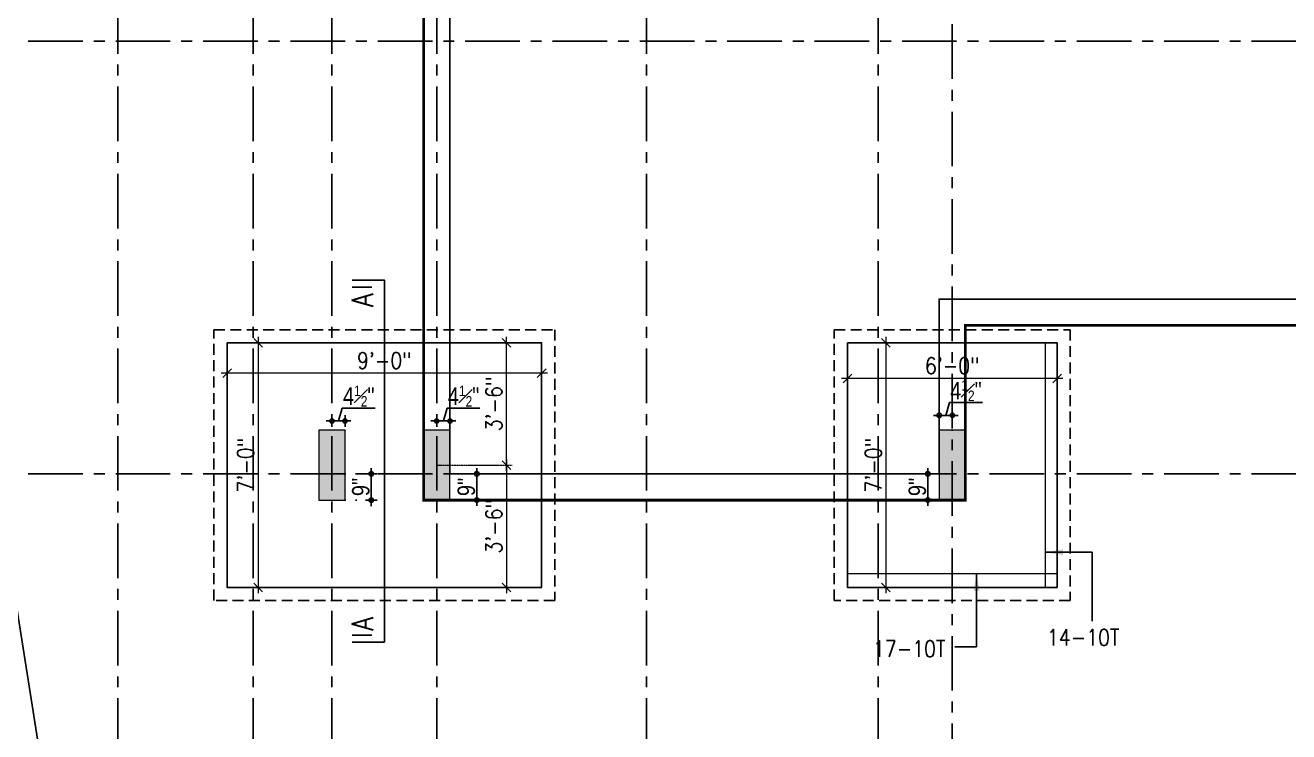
# Model space of a CAD drawing. Header units: inches. Extents: x 1259 to 4988, y 1085 to 3652.
# Drawn here: x 1844.6 to 2278.5, y 2132.8 to 2375.3 of the extents above; entities that cross this region are included whole.
import ezdxf
from ezdxf.enums import TextEntityAlignment as Align

# ---------------------------------------------------------------- set-up
doc = ezdxf.new("R2010")
doc.units = ezdxf.units.IN
doc.header["$LTSCALE"] = 15
doc.header["$MEASUREMENT"] = 0
doc.header["$PDMODE"] = 2
for name, pattern in [('CENTER', [2, 1.25, -0.25, 0.25, -0.25]), ('DOT', [0.25, 0, -0.25]), ('DOT2', [0.125, 0, -0.125]), ('HIDDEN', [0.375, 0.25, -0.125])]:
    doc.linetypes.add(name, pattern=pattern)
for name, color, linetype in [('_COL. HATCH_140', 252, 'Continuous'), ('CENTER', 30, 'CENTER'), ('DIMENSION', 160, 'Continuous'), ('FOT_LN', 242, 'Continuous'), ('SEC_LN', 154, 'Continuous'), ('Wall', 7, 'Continuous')]:
    doc.layers.add(name, color=color, linetype=linetype)
for name, color, linetype, lineweight in [('COL', 7, 'Continuous', 30), ('F DIM', 251, 'Continuous', 18), ('F STEEL', 2, 'Continuous', 20), ('F STEEL 1TEXT', 7, 'Continuous', 15), ('PCC_LN', 1, 'HIDDEN', 25)]:
    doc.layers.add(name, color=color, linetype=linetype, lineweight=lineweight)
doc.styles.add('Q1', font='g13f12d.shx', dxfattribs={"width": 0.8})
doc.styles.add('swis', font='swissc.ttf')
doc.styles.add('swis721cnbt', font='swissc.ttf')
doc.styles.add('VMS-ROMANS', font='romans.shx', dxfattribs={"width": 0.85})
doc.dimstyles.new('AA', dxfattribs={"dimtxt": 24, "dimasz": 12, "dimexe": 0.18, "dimexo": 0.0625, "dimgap": 1, "dimtad": 1, "dimzin": 0, "dimdsep": 46, "dimlunit": 4, "dimtxsty": 'swis', "dimblk": 'ARCHTICK', "dimcen": 0.09, "dimse1": 1, "dimse2": 1, "dimclrd": 7, "dimadec": 0, "dimazin": 0, "dimtfac": 0.5, "dimtofl": 0, "dimtmove": 0, "dimatfit": 3, "dimfxl": 1, "dimtolj": 1, "dimtzin": 0, "dimarcsym": 0})
doc.dimstyles.new('BH-STD', dxfattribs={"dimtxt": 10, "dimasz": 5, "dimexe": 0, "dimexo": 4, "dimgap": 2, "dimtad": 1, "dimzin": 1, "dimdsep": 46, "dimlunit": 4, "dimtxsty": 'Q1', "dimblk": 'ARCHTICK', "dimcen": 1, "dimdle": 4, "dimclrd": 250, "dimclre": 250, "dimclrt": 256, "dimadec": 0, "dimazin": 0, "dimtfac": 1, "dimtofl": 0, "dimtmove": 0, "dimatfit": 3, "dimfxl": 0.18, "dimtolj": 1, "dimtzin": 0, "dimlwd": -1, "dimlwe": -1, "dimarcsym": 0})
doc.dimstyles.get("Standard").update_dxf_attribs({"dimtxt": 6, "dimasz": 1, "dimexe": 0, "dimexo": 0, "dimgap": 0.5, "dimtad": 1, "dimdec": 1, "dimzin": 3, "dimdsep": 46, "dimlunit": 4, "dimtxsty": 'swis721cnbt', "dimblk": 'rp', "dimcen": 0.09, "dimclrd": 251, "dimclre": 3, "dimclrt": 160, "dimadec": 0, "dimazin": 0, "dimtfac": 0.6, "dimtdec": 1, "dimtofl": 0, "dimtmove": 0, "dimatfit": 3, "dimfxl": 9, "dimfrac": 1, "dimtolj": 1, "dimtzin": 0, "dimlwd": -1, "dimlwe": -1, "dimarcsym": 0})

# ---------------------------------------------------------------- blocks, each defined once
blk = doc.blocks.new('rp')
for p, q in [((0, 0), (-2, 0)), ((0, 2), (0, -2)), ((0, 0), (2, 0))]:
    blk.add_line(p, q)
blk.add_circle((0, 0), 0.75)
blk = doc.blocks.new('*D158')
at = {"layer": 'Defpoints', "color": 0, "transparency": 16777216}
for p in [(1954.44, 2221.28), (1963.45, 2221.28), (1954.44, 2212.24)]:
    blk.add_point(p, dxfattribs=at)
at = {"layer": 'DIMENSION', "color": 3, "linetype": 'DOT', "transparency": 16777216}
for p, q in [((1954.44, 2221.28), (1963.45, 2221.28)), ((1954.44, 2212.24), (1963.45, 2212.24))]:
    blk.add_line(p, q, dxfattribs=at)
at = {"layer": 'DIMENSION', "color": 251, "transparency": 16777216}
blk.add_line((1963.45, 2213.24), (1963.45, 2220.28), dxfattribs=at)
for p, rotation in [((1963.45, 2221.28), 90), ((1963.45, 2212.24), 270)]:
    blk.add_blockref('rp', p, dxfattribs=dict(at, rotation=rotation))
at = {"layer": 'DIMENSION', "color": 160, "transparency": 16777216, "insert": (1959.87, 2216.76), "char_height": 6, "attachment_point": 5, "rotation": 90, "style": 'swis721cnbt'}
blk.add_mtext('\\A1;9"', dxfattribs=at)
blk = doc.blocks.new('*D161')
at = {"layer": 'Defpoints', "color": 0, "transparency": 16777216}
for p in [(2158.44, 2221.28), (2154.54, 2212.28), (2158.44, 2212.28, 0)]:
    blk.add_point(p, dxfattribs=at)
at = {"layer": 'DIMENSION', "color": 3, "linetype": 'DOT', "transparency": 16777216}
for p, q in [((2158.44, 2221.28), (2154.54, 2221.28)), ((2158.44, 2212.28), (2154.54, 2212.28))]:
    blk.add_line(p, q, dxfattribs=at)
at = {"layer": 'DIMENSION', "color": 251, "transparency": 16777216}
blk.add_line((2154.54, 2220.28), (2154.54, 2213.28), dxfattribs=at)
for p, rotation in [((2154.54, 2221.28), 90), ((2154.54, 2212.28), 270)]:
    blk.add_blockref('rp', p, dxfattribs=dict(at, rotation=rotation))
at = {"layer": 'DIMENSION', "color": 160, "transparency": 16777216, "insert": (2150.96, 2216.78), "char_height": 6, "attachment_point": 5, "rotation": 90, "style": 'swis721cnbt'}
blk.add_mtext('\\A1;9"', dxfattribs=at)
blk = doc.blocks.new('*D162')
at = {"layer": 'Defpoints', "color": 0, "transparency": 16777216}
for p in [(2158.44, 2241.37), (2158.44, 2236.28), (2162.94, 2236.28, 0)]:
    blk.add_point(p, dxfattribs=at)
at = {"layer": 'DIMENSION', "color": 251, "transparency": 16777216}
for p, q in [((2160.69, 2241.37), (2162, 2245.75)), ((2162, 2245.75), (2173.27, 2245.75)), ((2161.94, 2241.37), (2159.44, 2241.37))]:
    blk.add_line(p, q, dxfattribs=at)
at = {"layer": 'DIMENSION', "color": 3, "linetype": 'DOT', "transparency": 16777216}
for p, q in [((2158.44, 2236.28), (2158.44, 2241.37)), ((2162.94, 2236.28), (2162.94, 2241.37))]:
    blk.add_line(p, q, dxfattribs=at)
at = {"layer": 'DIMENSION', "color": 251, "transparency": 16777216, "rotation": 180}
blk.add_blockref('rp', (2158.44, 2241.37), dxfattribs=at)
at = {"layer": 'DIMENSION', "color": 251, "transparency": 16777216}
blk.add_blockref('rp', (2162.94, 2241.37), dxfattribs=at)
at = {"layer": 'DIMENSION', "color": 160, "transparency": 16777216, "insert": (2167.63, 2249.87), "char_height": 6, "attachment_point": 5, "style": 'swis721cnbt'}
blk.add_mtext('\\A1;4{\\H0.6x;\\S1#2;}"', dxfattribs=at)
blk = doc.blocks.new('*D191')
at = {"layer": 'Defpoints', "color": 0, "transparency": 16777216}
for p in [(1954.44, 2239.47), (1949.94, 2236.28), (1954.44, 2236.13)]:
    blk.add_point(p, dxfattribs=at)
at = {"layer": 'DIMENSION', "color": 251, "transparency": 16777216}
for p, q in [((1952.19, 2239.47), (1953.5, 2243.85)), ((1953.5, 2243.85), (1964.77, 2243.85)), ((1950.94, 2239.47), (1953.44, 2239.47))]:
    blk.add_line(p, q, dxfattribs=at)
at = {"layer": 'DIMENSION', "color": 3, "linetype": 'DOT', "transparency": 16777216}
for p, q in [((1949.94, 2236.28), (1949.94, 2239.47)), ((1954.44, 2236.13), (1954.44, 2239.47))]:
    blk.add_line(p, q, dxfattribs=at)
at = {"layer": 'DIMENSION', "color": 251, "transparency": 16777216, "rotation": 180}
blk.add_blockref('rp', (1949.94, 2239.47), dxfattribs=at)
at = {"layer": 'DIMENSION', "color": 251, "transparency": 16777216}
blk.add_blockref('rp', (1954.44, 2239.47), dxfattribs=at)
at = {"layer": 'DIMENSION', "color": 160, "transparency": 16777216, "insert": (1959.13, 2247.97), "char_height": 6, "attachment_point": 5, "style": 'swis721cnbt'}
blk.add_mtext('\\A1;4{\\H0.6x;\\S1#2;}"', dxfattribs=at)
blk = doc.blocks.new('*D192')
at = {"layer": 'Defpoints', "color": 0, "transparency": 16777216}
for p in [(1985.94, 2239.47), (1985.94, 2236.28), (1990.44, 2236.28)]:
    blk.add_point(p, dxfattribs=at)
at = {"layer": 'DIMENSION', "color": 251, "transparency": 16777216}
for p, q in [((1988.19, 2239.47), (1989.5, 2243.85)), ((1989.5, 2243.85), (2000.77, 2243.85)), ((1989.44, 2239.47), (1986.94, 2239.47))]:
    blk.add_line(p, q, dxfattribs=at)
at = {"layer": 'DIMENSION', "color": 3, "linetype": 'DOT', "transparency": 16777216}
for p, q in [((1985.94, 2236.28), (1985.94, 2239.47)), ((1990.44, 2236.28), (1990.44, 2239.47))]:
    blk.add_line(p, q, dxfattribs=at)
at = {"layer": 'DIMENSION', "color": 251, "transparency": 16777216, "rotation": 180}
blk.add_blockref('rp', (1985.94, 2239.47), dxfattribs=at)
at = {"layer": 'DIMENSION', "color": 251, "transparency": 16777216}
blk.add_blockref('rp', (1990.44, 2239.47), dxfattribs=at)
at = {"layer": 'DIMENSION', "color": 160, "transparency": 16777216, "insert": (1995.13, 2247.97), "char_height": 6, "attachment_point": 5, "style": 'swis721cnbt'}
blk.add_mtext('\\A1;4{\\H0.6x;\\S1#2;}"', dxfattribs=at)
blk = doc.blocks.new('*D193')
at = {"layer": 'Defpoints', "color": 0, "transparency": 16777216}
for p in [(1990.44, 2221.28), (1999.68, 2221.28), (1990.44, 2212.28)]:
    blk.add_point(p, dxfattribs=at)
at = {"layer": 'DIMENSION', "color": 3, "linetype": 'DOT', "transparency": 16777216}
for p, q in [((1990.44, 2221.28), (1999.68, 2221.28)), ((1990.44, 2212.28), (1999.68, 2212.28))]:
    blk.add_line(p, q, dxfattribs=at)
at = {"layer": 'DIMENSION', "color": 251, "transparency": 16777216}
blk.add_line((1999.68, 2213.28), (1999.68, 2220.28), dxfattribs=at)
for p, rotation in [((1999.68, 2221.28), 90), ((1999.68, 2212.28), 270)]:
    blk.add_blockref('rp', p, dxfattribs=dict(at, rotation=rotation))
at = {"layer": 'DIMENSION', "color": 160, "transparency": 16777216, "insert": (1996.1, 2216.78), "char_height": 6, "attachment_point": 5, "rotation": 90, "style": 'swis721cnbt'}
blk.add_mtext('\\A1;9"', dxfattribs=at)
blk = doc.blocks.new('RTGHRTHTYJY')
at = {"layer": '_COL. HATCH_140', "ltscale": 9}
for points in [[(230747.77, -72426.07), (230738.77, -72426.07), (230738.77, -72450.11), (230747.77, -72450.11)], [(230774.77, -72450.07), (230783.77, -72450.07), (230783.77, -72426.07), (230774.77, -72426.07)], [(230951.77, -72450.07), (230960.77, -72450.07), (230960.77, -72426.07), (230951.77, -72426.07)]]:
    blk.add_hatch(color=256, dxfattribs=at).paths.add_polyline_path(points)
at = {"layer": 'COL', "lineweight": 13}
blk.add_lwpolyline([(230747.77, -72426.07), (230738.77, -72426.07), (230738.77, -72450.11), (230747.77, -72450.11)], close=True, dxfattribs=at)
at = {"layer": 'COL', "lineweight": 13, "elevation": 0}
for points in [[(230774.77, -72450.07), (230783.77, -72450.07), (230783.77, -72426.07), (230774.77, -72426.07)], [(230951.77, -72450.07), (230960.77, -72450.07), (230960.77, -72426.07), (230951.77, -72426.07)]]:
    blk.add_lwpolyline(points, close=True, dxfattribs=at)
blk = doc.blocks.new('_ArchTick')
at = {"color": 0, "linetype": 'ByBlock', "const_width": 0.15}
blk.add_lwpolyline([(-0.5, -0.5), (0.5, 0.5)], dxfattribs=at)
blk = doc.blocks.new('_OBLIQUE')
at = {"color": 0, "linetype": 'ByBlock'}
blk.add_line((-0.5, -0.5), (0.5, 0.5), dxfattribs=at)
blk = doc.blocks.new('*D7')
at = {"layer": 'Defpoints', "color": 0, "ltscale": 0.005, "transparency": 16777216}
for p in [(163555.54, -67787.91, 0), (163627.54, -67787.91, 0), (163555.54, -67800.14)]:
    blk.add_point(p, dxfattribs=at)
at = {"layer": 'F DIM', "color": 7, "linetype": 'DOT2', "ltscale": 0.005, "transparency": 16777216}
for p, q in [((163555.54, -67787.91), (163555.54, -67802.14)), ((163627.54, -67787.91), (163627.54, -67802.14))]:
    blk.add_line(p, q, dxfattribs=at)
at = {"layer": 'F DIM', "color": 7, "ltscale": 0.005, "transparency": 16777216}
blk.add_line((163629.54, -67800.14), (163553.54, -67800.14), dxfattribs=at)
at = {"layer": 'F DIM', "color": 7, "ltscale": 0.005, "transparency": 16777216, "xscale": 3, "yscale": 3, "zscale": 3, "rotation": 180}
blk.add_blockref('_OBLIQUE', (163555.54, -67800.14), dxfattribs=at)
at = {"layer": 'F DIM', "color": 7, "ltscale": 0.005, "transparency": 16777216, "xscale": 3, "yscale": 3, "zscale": 3}
blk.add_blockref('_OBLIQUE', (163627.54, -67800.14), dxfattribs=at)
at = {"layer": 'F DIM', "color": 0, "ltscale": 0.005, "transparency": 16777216, "insert": (163591.54, -67795.81), "char_height": 5.6, "attachment_point": 5, "style": 'VMS-ROMANS'}
blk.add_mtext('\\A1;6\'-0"', dxfattribs=at)
blk = doc.blocks.new('*D8')
at = {"layer": 'Defpoints', "color": 0, "ltscale": 0.005, "transparency": 16777216}
for p in [(163555.54, -67787.91, 0), (163555.54, -67871.91, 0), (163568.76, -67871.91)]:
    blk.add_point(p, dxfattribs=at)
at = {"layer": 'F DIM', "color": 7, "ltscale": 0.005, "transparency": 16777216}
blk.add_line((163568.76, -67785.91), (163568.76, -67873.91), dxfattribs=at)
at = {"layer": 'F DIM', "color": 7, "linetype": 'DOT2', "ltscale": 0.005, "transparency": 16777216}
for p, q in [((163555.54, -67787.91), (163570.76, -67787.91)), ((163555.54, -67871.91), (163570.76, -67871.91))]:
    blk.add_line(p, q, dxfattribs=at)
at = {"layer": 'F DIM', "color": 7, "ltscale": 0.005, "transparency": 16777216, "xscale": 3, "yscale": 3, "zscale": 3}
for p, rotation in [((163568.76, -67787.91), 90), ((163568.76, -67871.91), 270)]:
    blk.add_blockref('_OBLIQUE', p, dxfattribs=dict(at, rotation=rotation))
at = {"layer": 'F DIM', "color": 0, "ltscale": 0.005, "transparency": 16777216, "insert": (163564.43, -67829.91), "char_height": 5.6, "attachment_point": 5, "rotation": 90, "style": 'VMS-ROMANS'}
blk.add_mtext('\\A1;7\'-0"', dxfattribs=at)
blk = doc.blocks.new('*D19')
at = {"layer": 'Defpoints', "color": 0, "ltscale": 0.005, "transparency": 16777216}
for p in [(163342.54, -67787.91, 0), (163450.54, -67787.91, 0), (163342.54, -67798.33)]:
    blk.add_point(p, dxfattribs=at)
at = {"layer": 'F DIM', "color": 7, "linetype": 'DOT2', "ltscale": 0.005, "transparency": 16777216}
for p, q in [((163342.54, -67787.91), (163342.54, -67800.33)), ((163450.54, -67787.91), (163450.54, -67800.33))]:
    blk.add_line(p, q, dxfattribs=at)
at = {"layer": 'F DIM', "color": 7, "ltscale": 0.005, "transparency": 16777216}
blk.add_line((163452.54, -67798.33), (163340.54, -67798.33), dxfattribs=at)
at = {"layer": 'F DIM', "color": 7, "ltscale": 0.005, "transparency": 16777216, "xscale": 3, "yscale": 3, "zscale": 3, "rotation": 180}
blk.add_blockref('_OBLIQUE', (163342.54, -67798.33), dxfattribs=at)
at = {"layer": 'F DIM', "color": 7, "ltscale": 0.005, "transparency": 16777216, "xscale": 3, "yscale": 3, "zscale": 3}
blk.add_blockref('_OBLIQUE', (163450.54, -67798.33), dxfattribs=at)
at = {"layer": 'F DIM', "color": 0, "ltscale": 0.005, "transparency": 16777216, "insert": (163396.54, -67794), "char_height": 5.6, "attachment_point": 5, "style": 'VMS-ROMANS'}
blk.add_mtext('\\A1;9\'-0"', dxfattribs=at)
blk = doc.blocks.new('*D20')
at = {"layer": 'Defpoints', "color": 0, "ltscale": 0.005, "transparency": 16777216}
for p in [(163342.54, -67787.91, 0), (163342.54, -67871.91, 0), (163353.2, -67871.91)]:
    blk.add_point(p, dxfattribs=at)
at = {"layer": 'F DIM', "color": 7, "ltscale": 0.005, "transparency": 16777216}
blk.add_line((163353.2, -67785.91), (163353.2, -67873.91), dxfattribs=at)
at = {"layer": 'F DIM', "color": 7, "linetype": 'DOT2', "ltscale": 0.005, "transparency": 16777216}
for p, q in [((163342.54, -67787.91), (163355.2, -67787.91)), ((163342.54, -67871.91), (163355.2, -67871.91))]:
    blk.add_line(p, q, dxfattribs=at)
at = {"layer": 'F DIM', "color": 7, "ltscale": 0.005, "transparency": 16777216, "xscale": 3, "yscale": 3, "zscale": 3}
for p, rotation in [((163353.2, -67787.91), 90), ((163353.2, -67871.91), 270)]:
    blk.add_blockref('_OBLIQUE', p, dxfattribs=dict(at, rotation=rotation))
at = {"layer": 'F DIM', "color": 0, "ltscale": 0.005, "transparency": 16777216, "insert": (163348.87, -67829.91), "char_height": 5.6, "attachment_point": 5, "rotation": 90, "style": 'VMS-ROMANS'}
blk.add_mtext('\\A1;7\'-0"', dxfattribs=at)
blk = doc.blocks.new('*D21')
at = {"layer": 'Defpoints', "color": 0, "ltscale": 0.005, "transparency": 16777216}
for p in [(163414.54, -67787.91, 0), (163438.46, -67787.91), (163414.54, -67829.91, 0)]:
    blk.add_point(p, dxfattribs=at)
at = {"layer": 'F DIM', "color": 7, "ltscale": 0.005, "transparency": 16777216}
blk.add_line((163438.46, -67831.91), (163438.46, -67785.91), dxfattribs=at)
at = {"layer": 'F DIM', "color": 7, "linetype": 'DOT2', "ltscale": 0.005, "transparency": 16777216}
for p, q in [((163414.54, -67787.91), (163440.46, -67787.91)), ((163414.54, -67829.91), (163440.46, -67829.91))]:
    blk.add_line(p, q, dxfattribs=at)
at = {"layer": 'F DIM', "color": 7, "ltscale": 0.005, "transparency": 16777216, "xscale": 3, "yscale": 3, "zscale": 3}
for p, rotation in [((163438.46, -67787.91), 90), ((163438.46, -67829.91), 270)]:
    blk.add_blockref('_OBLIQUE', p, dxfattribs=dict(at, rotation=rotation))
at = {"layer": 'F DIM', "color": 0, "ltscale": 0.005, "transparency": 16777216, "insert": (163434.13, -67808.91), "char_height": 5.6, "attachment_point": 5, "rotation": 90, "style": 'VMS-ROMANS'}
blk.add_mtext('\\A1;3\'-6"', dxfattribs=at)
blk = doc.blocks.new('*D22')
at = {"layer": 'Defpoints', "color": 0, "ltscale": 0.005, "transparency": 16777216}
for p in [(163414.54, -67829.91, 0), (163414.54, -67871.91, 0), (163438.46, -67871.91)]:
    blk.add_point(p, dxfattribs=at)
at = {"layer": 'F DIM', "color": 7, "ltscale": 0.005, "transparency": 16777216}
blk.add_line((163438.46, -67827.91), (163438.46, -67873.91), dxfattribs=at)
at = {"layer": 'F DIM', "color": 7, "linetype": 'DOT2', "ltscale": 0.005, "transparency": 16777216}
for p, q in [((163414.54, -67829.91), (163440.46, -67829.91)), ((163414.54, -67871.91), (163440.46, -67871.91))]:
    blk.add_line(p, q, dxfattribs=at)
at = {"layer": 'F DIM', "color": 7, "ltscale": 0.005, "transparency": 16777216, "xscale": 3, "yscale": 3, "zscale": 3}
for p, rotation in [((163438.46, -67829.91), 90), ((163438.46, -67871.91), 270)]:
    blk.add_blockref('_OBLIQUE', p, dxfattribs=dict(at, rotation=rotation))
at = {"layer": 'F DIM', "color": 0, "ltscale": 0.005, "transparency": 16777216, "insert": (163434.13, -67850.91), "char_height": 5.6, "attachment_point": 5, "rotation": 90, "style": 'VMS-ROMANS'}
blk.add_mtext('\\A1;3\'-6"', dxfattribs=at)
blk = doc.blocks.new('GERFGERGER')
at = {"layer": 'F STEEL', "color": 140}
for p, q in [((163623.595, -67871.907, 0), (163623.595, -67787.907, 0)), ((163555.535, -67867.088, 0), (163627.535, -67867.088, 0))]:
    blk.add_line(p, q, dxfattribs=at)
at = {"layer": 'FOT_LN', "elevation": 0}
for points in [[(163342.535, -67787.907), (163450.535, -67787.907), (163450.535, -67871.907), (163342.535, -67871.907)], [(163555.535, -67787.907), (163627.535, -67787.907), (163627.535, -67871.907), (163555.535, -67871.907)]]:
    blk.add_lwpolyline(points, close=True, dxfattribs=at)
at = {"layer": 'PCC_LN', "color": 64, "elevation": 0}
for points in [[(163338.035, -67783.407), (163455.035, -67783.407), (163455.035, -67876.407), (163338.035, -67876.407)], [(163551.035, -67783.407), (163632.035, -67783.407), (163632.035, -67876.407), (163551.035, -67876.407)]]:
    blk.add_lwpolyline(points, close=True, dxfattribs=at)
at = {"layer": 'SEC_LN'}
for p, q in [((163385.446, -67768.844, 0), (163392.284, -67768.844, 0)), ((163385.446, -67888.231, 0), (163392.284, -67888.231, 0))]:
    blk.add_line(p, q, dxfattribs=at)
at = {"layer": 'SEC_LN', "elevation": 0}
blk.add_lwpolyline([(163385.446, -67766.392), (163396.535, -67766.392), (163396.535, -67890.683), (163385.446, -67890.683)], dxfattribs=at)
at = {"layer": 'Wall'}
blk.add_blockref('RTGHRTHTYJY', (-67364.739, 4608.166), dxfattribs=at)
at = {"layer": 'F STEEL 1TEXT', "style": 'VMS-ROMANS', "width": 0.85}
for s, p in [('14-10T', (163624.058, -67893.537, 0)), ('17-10T', (163564.311, -67897.445, 0))]:
    blk.add_text(s, height=5.6, dxfattribs=at).set_placement(p, align=Align.BOTTOM_LEFT)
at = {"layer": 'SEC_LN', "style": 'VMS-ROMANS', "width": 0.85}
for p in [(163394.843, -67775.652, 0), (163394.843, -67886.742, 0)]:
    blk.add_text('A', height=7.301, rotation=90, dxfattribs=at).set_placement(p, align=Align.BOTTOM_LEFT)
at = {"layer": 'F DIM', "color": 0, "ltscale": 0.005}
for base, p1, p2, picture, middle in [((163353.199, -67871.907), (163342.535, -67787.907, 0), (163342.535, -67871.907, 0), '*D20', (163348.866, -67829.907)), ((163438.458, -67787.907), (163414.535, -67829.907, 0), (163414.535, -67787.907, 0), '*D21', (163434.125, -67808.907)), ((163568.763, -67871.907), (163555.535, -67787.907, 0), (163555.535, -67871.907, 0), '*D8', (163564.429, -67829.907)), ((163438.458, -67871.907), (163414.535, -67829.907, 0), (163414.535, -67871.907, 0), '*D22', (163434.125, -67850.907))]:
    dim = blk.add_linear_dim(base=base, p1=p1, p2=p2, angle=90, dimstyle='BH-STD', override={"dimtxt": 5.6, "dimasz": 3, "dimexe": 2, "dimexo": 0, "dimgap": 1, "dimtxsty": 'VMS-ROMANS', "dimblk1": 'OBLIQUE', "dimblk2": 'OBLIQUE', "dimsah": 1, "dimdle": 2, "dimclrd": 7, "dimclre": 7, "dimclrt": 0, "dimfxl": 100, "dimfxlon": 1}, dxfattribs=at)
    dim.commit()
    dim.dimension.update_dxf_attribs({"geometry": picture, "text_midpoint": middle})
for base, p1, p2, picture, middle in [((163342.535, -67798.334), (163450.535, -67787.907, 0), (163342.535, -67787.907, 0), '*D19', (163396.535, -67794.001)), ((163555.535, -67800.143), (163627.535, -67787.907, 0), (163555.535, -67787.907, 0), '*D7', (163591.535, -67795.81))]:
    dim = blk.add_linear_dim(base=base, p1=p1, p2=p2, dimstyle='BH-STD', override={"dimtxt": 5.6, "dimasz": 3, "dimexe": 2, "dimexo": 0, "dimgap": 1, "dimtxsty": 'VMS-ROMANS', "dimblk1": 'OBLIQUE', "dimblk2": 'OBLIQUE', "dimsah": 1, "dimdle": 2, "dimclrd": 7, "dimclre": 7, "dimclrt": 0, "dimfxl": 100, "dimfxlon": 1}, dxfattribs=at)
    dim.commit()
    dim.dimension.update_dxf_attribs({"geometry": picture, "text_midpoint": middle})
at = {"layer": 'F STEEL 1TEXT'}
for points in [[(163623.595, -67859.84, 0), (163639.616, -67859.84, 0), (163639.616, -67883.52, 0)], [(163599.893, -67867.088, 0), (163599.893, -67892.339, 0), (163592.457, -67892.339, 0)]]:
    blk.add_leader(points, dimstyle='AA', override={"dimasz": 6, "dimtad": 0, "dimfxlon": 1, "dimarcsym": 1}, dxfattribs=at)

msp = doc.modelspace()

# ---------------------------------------------------------------- linework, layer by layer
at = {"layer": 'CENTER'}
for p, q in [((1876.44, 3254.263), (1876.44, 1756.865)), ((1922.93, 3254.263), (1922.93, 1756.865)), ((1949.94, 3254.263), (1949.94, 1756.865)), ((1985.94, 3254.263, 0), (1985.94, 1756.865, 0)), ((2057.94, 3254.263), (2057.94, 1756.865)), ((2137.44, 3254.263), (2137.44, 1756.865)), ((2162.94, 1756.865, 0), (2162.94, 3254.263, 0)), ((2824.44, 2369.783), (1617.199, 2369.783)), ((2824.44, 2221.283), (1617.199, 2221.283))]:
    msp.add_line(p, q, dxfattribs=at)
at = {"layer": 'DIMENSION', "const_width": 1}
msp.add_lwpolyline([(2359.44, 2272.283), (2167.44, 2272.283), (2167.44, 2212.283), (1981.44, 2212.283), (1981.44, 2566.283), (1883.562, 2566.283), (1918.44, 2566.283), (1918.44, 2704.281), (1963.44, 2704.281), (1963.44, 2827.283), (1871.94, 2827.283), (1871.94, 3025.283)], dxfattribs=at)
at = {"layer": 'Wall'}
msp.add_line((1687.747, 3149.18), (1894.352, 1842.094), dxfattribs=at)
for points in [[(2359.44, 2212.283), (2359.44, 2272.283), (2167.44, 2272.283), (2167.44, 2212.283), (1981.44, 2212.283), (1981.44, 2566.283), (1918.44, 2566.283), (1918.442, 2704.281), (1963.44, 2704.281), (1963.44, 2827.283), (1871.94, 2827.283), (1871.94, 3025.283), (2132.94, 3025.283), (2132.94, 3154.694), (2378.94, 3152.767), (2378.94, 3025.283), (2639.94, 3025.283), (2639.94, 2827.283), (2593.44, 2827.283), (2593.44, 2575.283), (2639.94, 2575.283), (2639.94, 2365.283), (2593.44, 2365.283), (2593.441, 2212.283)], [(2368.44, 2221.283), (2368.44, 2281.283), (2158.44, 2281.283), (2158.44, 2221.283), (1990.44, 2221.283), (1990.44, 2575.283), (1927.441, 2575.283), (1927.442, 2695.281), (1972.44, 2695.281), (1972.44, 2836.283), (1880.94, 2836.283), (1880.94, 3016.283), (2141.94, 3016.283), (2141.94, 3145.623), (2369.94, 3143.837), (2369.94, 3016.283), (2630.94, 3016.283), (2630.94, 2836.283), (2584.44, 2836.283), (2584.44, 2566.283), (2630.94, 2566.283), (2630.94, 2374.283), (2584.44, 2374.283), (2584.441, 2221.283)]]:
    msp.add_lwpolyline(points, close=True, dxfattribs=at)

# ---------------------------------------------------------------- block references
at = {"layer": 'DIMENSION'}
msp.add_blockref('GERFGERGER', (-161428.595, 70054.19), dxfattribs=at)

# ---------------------------------------------------------------- dimensions: what is measured, and where the dimension line sits
for base, p1, p2, picture, middle in [((1954.44, 2239.472), (1949.94, 2236.282), (1954.44, 2236.127), '*D191', (1954.003, 2247.974)), ((1985.94, 2239.472), (1990.44, 2236.283), (1985.94, 2236.283), '*D192', (1990.003, 2247.974)), ((2158.44, 2241.372), (2162.94, 2236.283, 0), (2158.44, 2236.283), '*D162', (2162.503, 2249.874))]:
    dim = msp.add_linear_dim(base=base, p1=p1, p2=p2, dimstyle='Standard', override={"dimtmove": 1, "dimfxl": 0.179688}, dxfattribs=at)
    dim.commit()
    dim.dimension.update_dxf_attribs({"geometry": picture, "text_midpoint": middle})
for base, p1, p2, picture, middle in [((1963.452, 2221.283), (1954.44, 2212.244), (1954.44, 2221.283), '*D158', (1959.872, 2216.763)), ((1999.678, 2221.283), (1990.44, 2212.283), (1990.44, 2221.283), '*D193', (1996.098, 2216.783)), ((2154.538, 2212.283), (2158.44, 2221.283), (2158.44, 2212.283, 0), '*D161', (2150.958, 2216.783))]:
    dim = msp.add_linear_dim(base=base, p1=p1, p2=p2, angle=90, dimstyle='Standard', override={"dimfxl": 0.179688}, dxfattribs=at)
    dim.commit()
    dim.dimension.update_dxf_attribs({"geometry": picture, "text_midpoint": middle})

doc.saveas('drawing.dxf')
